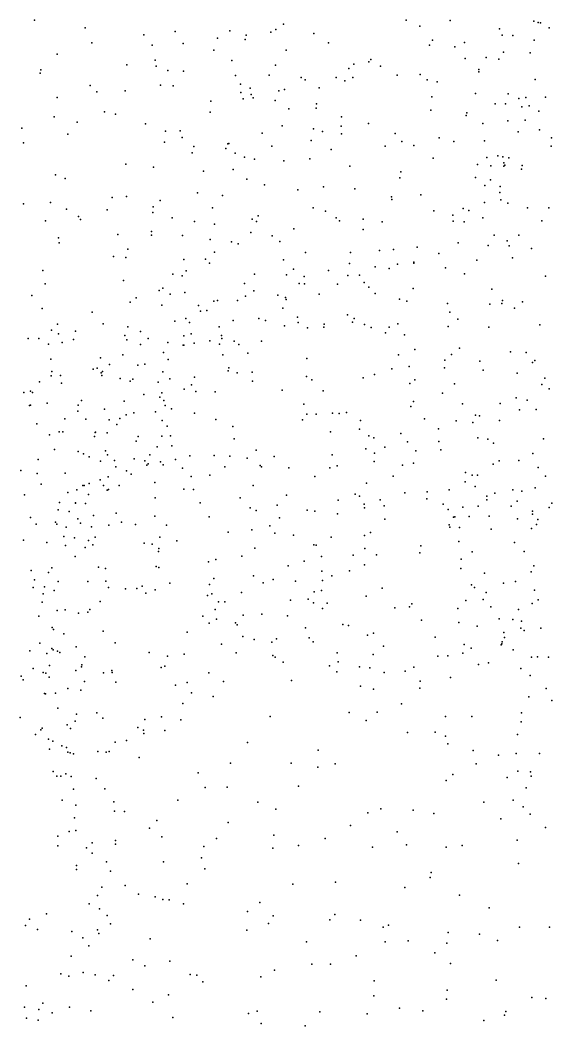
# Model space of a CAD drawing. Header units: metres. Extents: x -25 to 25, y -27.7 to 27.8.
# Drawn here: x -8.985 to -7.572, y -16.073 to -13.401 of the extents above; entities that cross this region are included whole.
import ezdxf

# ---------------------------------------------------------------- set-up
doc = ezdxf.new("R2010")
doc.units = ezdxf.units.M

msp = doc.modelspace()

# ---------------------------------------------------------------- linework, layer by layer
for p in [(-8.9463, -13.4008, 2.6783), (-8.2855, -13.4112, -8.3175), (-7.959, -13.4013, -14.0214), (-7.8423, -13.4022, 3.4818), (-7.6201, -13.4032, -14.8358), (-7.6088, -13.4071, 14.192), (-7.6025, -13.408, -8.977), (-8.8122, -13.4216, 4.0093), (-8.6562, -13.4399, -4.9734), (-8.5727, -13.4314, 15.5421), (-8.4281, -13.4295, 2.4096), (-8.3185, -13.4331, 3.7924), (-8.3053, -13.4259, -8.8674), (-8.2043, -13.4361, 2.0987), (-7.9227, -13.4166, -2.8658), (-7.7115, -13.4236, 1.4446), (-7.5795, -13.4213, -8.2195), (-8.794, -13.4611, 12.386), (-8.5514, -13.4631, 12.6076), (-8.4601, -13.4491, 15.3026), (-8.3869, -13.4524, -9.1772), (-8.3848, -13.4411, 12.9639), (-8.1654, -13.4608, -5.1535), (-7.8891, -13.4538, 14.8588), (-7.8047, -13.4605, -14.1077), (-7.7041, -13.4409, -8.0692), (-7.6756, -13.4413, 14.5784), (-7.6192, -13.4542, 14.3872), (-8.8868, -13.4914, -3.299), (-8.6338, -13.4675, 15.6897), (-8.4707, -13.4809, -5.035), (-8.2785, -13.4807, -8.6703), (-7.8976, -13.4674, 20.6679), (-7.8303, -13.4717, -7.976), (-7.7006, -13.4862, 3.4551), (-7.6298, -13.4873, -5.3613), (-8.7011, -13.5197, -14.1134), (-8.6261, -13.5076, 2.5976), (-8.4225, -13.5079, -8.0143), (-8.3065, -13.5208, -5.1207), (-8.0981, -13.5176, 1.8844), (-8.0584, -13.512, 3.7164), (-8.0531, -13.5052, 20.5235), (-7.8029, -13.5031, 13.778), (-7.7465, -13.4998, -14.3669), (-7.713, -13.5044, -14.6653), (-8.9312, -13.5421, 19.5979), (-8.9301, -13.5332, -14.3513), (-8.6239, -13.5233, 19.8379), (-8.5924, -13.535, -13.9779), (-8.5511, -13.5367, 3.9196), (-8.3237, -13.5471, -9.5479), (-8.1114, -13.5294, -13.9114), (-8.0278, -13.5231, 13.448), (-7.9834, -13.5475, -7.9084), (-7.9218, -13.5455, -13.9498), (-7.7661, -13.538, -5.2773), (-7.766, -13.5319, 20.734), (-8.7986, -13.5741, 19.6833), (-8.6121, -13.5734, 12.4742), (-8.4126, -13.5476, 19.9354), (-8.3992, -13.5707, -7.8314), (-8.2382, -13.5534, 15.0489), (-8.2279, -13.5593, 13.1943), (-8.1456, -13.5529, 20.3882), (-8.1222, -13.5623, 13.3296), (-8.1011, -13.5533, -3.0303), (-7.9035, -13.5597, 13.6509), (-7.8773, -13.5651, -2.905), (-7.6168, -13.5585, -2.7224), (-8.7807, -13.591, 4.0697), (-8.7057, -13.5883, -4.9989), (-8.5782, -13.5753, 15.4654), (-8.3986, -13.5935, -9.2526), (-8.3738, -13.5818, 15.1808), (-8.3714, -13.5988, 12.9909), (-8.2979, -13.5887, -8.3736), (-8.2828, -13.5849, -8.5277), (-8.1908, -13.581, 3.7936), (-7.7752, -13.5958, 14.7623), (-7.6882, -13.5963, -8.069), (-8.8863, -13.6061, 2.7486), (-8.478, -13.6164, 12.7601), (-8.3925, -13.6097, 2.4551), (-8.3657, -13.607, -3.1915), (-8.307, -13.6147, -8.8199), (-8.1977, -13.6228, -5.1719), (-7.8913, -13.6048, -9.8384), (-7.723, -13.6234, 14.0063), (-7.6952, -13.6228, -14.8699), (-7.6603, -13.6088, -9.8426), (-7.6416, -13.6067, 14.1969), (-7.5894, -13.6058, -8.878), (-8.7607, -13.6443, -3.3462), (-8.7316, -13.6506, 12.3365), (-8.4801, -13.645, 15.2928), (-8.2713, -13.6369, 2.3191), (-8.1981, -13.6345, -7.7991), (-7.8936, -13.6398, 1.5372), (-7.798, -13.6472, 13.8564), (-7.6517, -13.6313, -15.0315), (-7.6329, -13.6284, 20.7685), (-7.6072, -13.6429, -8.5614), (-8.8941, -13.6582, 19.4589), (-8.8332, -13.6723, 15.9299), (-8.6517, -13.6762, 2.6899), (-8.1308, -13.6579, 2.0734), (-8.0595, -13.6754, 1.7927), (-7.7998, -13.6545, 3.6004), (-7.756, -13.6757, -14.3684), (-7.6894, -13.6685, 14.5963), (-7.6434, -13.6667, 14.4104), (-8.9801, -13.6878, 19.0726), (-8.8577, -13.7041, -14.1175), (-8.5983, -13.6962, 19.6847), (-8.5599, -13.6953, -3.312), (-8.3416, -13.7014, -9.5184), (-8.289, -13.6821, -9.6969), (-8.2055, -13.6894, -3.1506), (-8.1812, -13.6966, -13.8448), (-8.1321, -13.6828, -9.8802), (-8.1309, -13.7031, 20.3549), (-7.9885, -13.7017, 13.5696), (-7.6618, -13.6973, 3.5218), (-7.6049, -13.692, -8.207), (-8.9755, -13.7267, 18.7948), (-8.6009, -13.725, -13.8742), (-8.5548, -13.713, -5.0963), (-8.4327, -13.7295, 2.5577), (-8.43, -13.7282, -13.8149), (-8.2114, -13.721, 20.1292), (-7.9711, -13.7237, 3.7329), (-7.9387, -13.7342, -9.9091), (-7.872, -13.7136, -2.9548), (-7.8329, -13.7237, -7.9175), (-7.7515, -13.7213, -14.5868), (-7.5736, -13.7134, -5.3599), (-8.5279, -13.7534, 3.9599), (-8.5237, -13.7369, 12.6601), (-8.4386, -13.7418, 12.8618), (-8.4132, -13.7547, -5.165), (-8.3158, -13.7355, 13.0698), (-8.1582, -13.7449, 2.202), (-8.0154, -13.7359, -5.2175), (-7.5737, -13.7355, -15.3107), (-8.7043, -13.7837, 19.493), (-8.389, -13.7649, 15.1964), (-8.3625, -13.7706, -8.9013), (-8.2842, -13.7747, 2.4198), (-8.2154, -13.769, 13.2352), (-7.8879, -13.7676, 14.8781), (-7.7695, -13.7841, 20.6661), (-7.7451, -13.7656, 14.1061), (-7.7345, -13.7875, -14.8575), (-7.7161, -13.7618, -14.2178), (-7.7022, -13.7644, 14.2938), (-7.7002, -13.7797, -14.0478), (-7.697, -13.786, -13.8658), (-7.6865, -13.7669, 1.4248), (-7.6512, -13.7872, -2.8064), (-8.8907, -13.8121, -14.0095), (-8.6306, -13.7917, 12.3945), (-8.4975, -13.8025, 15.3214), (-8.4186, -13.7975, -9.0967), (-8.1089, -13.7889, 3.8311), (-7.9737, -13.8036, 20.4818), (-7.7001, -13.7889, -15.0474), (-7.6527, -13.7969, -8.821), (-8.8653, -13.8213, 12.2267), (-8.3822, -13.823, -7.5895), (-8.3357, -13.8384, -8.4246), (-7.9761, -13.8196, 13.7167), (-7.7747, -13.8193, -9.9297), (-7.7502, -13.84, -5.2917), (-7.7351, -13.8248, -8.0766), (-8.5137, -13.8597, -13.7296), (-8.4476, -13.8669, -9.3007), (-8.2467, -13.8516, 19.7991), (-8.1789, -13.844, -5.2178), (-8.0955, -13.8488, 2.0114), (-7.9206, -13.8649, 13.8944), (-7.7107, -13.8585, -8.3884), (-7.7094, -13.8426, 14.546), (-8.976, -13.8891, 18.5129), (-8.9046, -13.8851, -5.1315), (-8.7405, -13.8722, 4.1588), (-8.7024, -13.869, 2.7851), (-8.613, -13.8797, 4.054), (-7.9982, -13.8701, 14.9437), (-7.9972, -13.8773, 1.622), (-7.7516, -13.8855, 14.7258), (-7.7075, -13.8779, -14.3262), (-7.6889, -13.8867, -15.1744), (-8.8614, -13.9033, 18.8258), (-8.7533, -13.905, 15.8727), (-8.6321, -13.9123, 19.3475), (-8.6315, -13.8966, 15.5949), (-8.4739, -13.8996, 19.5106), (-8.3522, -13.9212, -8.6219), (-8.2064, -13.8991, -7.6567), (-8.1732, -13.908, 19.9815), (-7.8861, -13.9073, 14.0472), (-7.8357, -13.9194, 3.7059), (-7.8078, -13.9009, 1.4648), (-7.7926, -13.907, -13.7894), (-7.6369, -13.8995, 3.5486), (-7.5803, -13.8996, -13.8481), (-8.9173, -13.9342, 4.4354), (-8.83, -13.9223, 4.2835), (-8.8247, -13.9308, -3.4706), (-8.5806, -13.926, 12.4725), (-8.5215, -13.9358, 2.7425), (-8.4684, -13.943, -9.0556), (-8.368, -13.9292, 2.6208), (-8.3568, -13.9356, 12.9943), (-8.1454, -13.9265, 2.2501), (-8.1361, -13.9342, -13.7434), (-8.0737, -13.93, 13.6344), (-8.0235, -13.9364, -3.0916), (-7.8341, -13.9348, 14.8523), (-7.8052, -13.9363, 14.3745), (-7.7557, -13.9264, -8.5997), (-7.5987, -13.9344, -9.0253), (-8.7257, -13.9701, 12.2226), (-8.6359, -13.9627, -13.6774), (-8.6357, -13.9724, -3.4031), (-8.5534, -13.9731, -7.989), (-8.3722, -13.965, -9.5935), (-8.3151, -13.9741, -5.2529), (-8.2574, -13.955, 2.5062), (-8.0734, -13.9574, 3.8932), (-7.7251, -13.9717, 20.5839), (-7.6604, -13.9725, -2.8209), (-8.883, -13.9793, 18.6846), (-8.8811, -13.9929, 2.8935), (-8.4797, -13.9837, 4.0248), (-8.4231, -13.9899, 15.2761), (-8.406, -13.9953, -8.4196), (-8.2953, -13.9891, -9.8624), (-7.8215, -13.9929, -2.9422), (-7.7414, -13.9992, -14.9907), (-7.6914, -13.9868, -8.8927), (-7.6857, -14.0002, -10.008), (-8.6988, -14.0097, 19.1595), (-8.4684, -14.0173, 12.7287), (-8.2268, -14.018, 19.6532), (-8.1075, -14.0184, 14.12), (-8.0305, -14.0126, 1.7269), (-7.9927, -14.0105, 14.4416), (-7.9301, -14.0043, -10.074), (-7.8728, -14.0205, -7.9769), (-7.6262, -14.0073, -5.3557), (-8.7366, -14.0292, -5.2902), (-8.7037, -14.0312, 2.8916), (-8.5502, -14.0366, 15.49), (-8.4927, -14.0363, -9.3534), (-8.4822, -14.0462, 19.4111), (-8.2855, -14.0375, -3.2629), (-8.1102, -14.0474, -5.2791), (-7.9824, -14.0488, -13.7267), (-7.9388, -14.0435, 14.6322), (-7.9386, -14.0462, -5.2933), (-7.7712, -14.0388, -8.7355), (-7.677, -14.0326, -15.2518), (-8.9244, -14.0657, 4.5556), (-8.5796, -14.0755, 19.2819), (-8.5546, -14.0802, 2.8646), (-8.5438, -14.0672, -7.4795), (-8.3624, -14.0757, -9.701), (-8.2775, -14.0776, 14.1816), (-8.2584, -14.0626, -10.1318), (-8.1658, -14.0656, -7.6735), (-8.1143, -14.0795, 2.3564), (-8.0829, -14.0787, -10.1668), (-8.0418, -14.0564, 15.0042), (-8.0045, -14.0608, 20.1863), (-7.855, -14.0587, 1.5938), (-7.8042, -14.075, -8.5699), (-7.5889, -14.0808, -14.3212), (-8.9181, -14.1017, -13.5722), (-8.7106, -14.0923, 15.9369), (-8.3886, -14.1009, -5.3319), (-8.2433, -14.1008, 15.1451), (-8.2306, -14.0822, 14.3383), (-8.2295, -14.1014, 13.7822), (-8.1419, -14.1021, -3.1683), (-8.0707, -14.0979, 3.9609), (-8.9537, -14.1322, -3.8631), (-8.6155, -14.1192, -5.3672), (-8.6054, -14.1127, 12.3628), (-8.5862, -14.1285, 15.71), (-8.5473, -14.1243, -9.1831), (-8.3861, -14.1345, 13.072), (-8.3642, -14.1199, -7.4502), (-8.3003, -14.1318, 13.2714), (-8.1906, -14.1286, 2.5706), (-8.0581, -14.1105, 2.0179), (-8.0414, -14.1275, 14.751), (-7.9403, -14.1135, -3.0108), (-7.7321, -14.116, -2.8521), (-8.6923, -14.1505, -7.7351), (-8.6763, -14.1383, 12.2193), (-8.6088, -14.158, -8.0048), (-8.5108, -14.1586, -8.8021), (-8.4699, -14.1471, -13.5901), (-8.4601, -14.1458, 14.2113), (-8.4077, -14.146, 13.9388), (-8.2803, -14.1381, 14.5296), (-8.2785, -14.1428, 13.4943), (-7.9771, -14.1421, -7.9187), (-7.9571, -14.1472, 1.7484), (-7.8495, -14.1536, 3.8541), (-7.7373, -14.1553, 1.676), (-7.7053, -14.1541, 20.4691), (-7.7037, -14.1461, -14.7656), (-7.6506, -14.1493, 3.6849), (-8.9259, -14.1671, 16.2199), (-8.7931, -14.1768, 4.4523), (-8.5053, -14.1742, -10.9445), (-8.4893, -14.1722, -8.571), (-8.2873, -14.1658, -10.352), (-8.1151, -14.184, -7.7701), (-7.8434, -14.1767, -5.3492), (-7.6715, -14.1658, -5.3714), (-8.8858, -14.2088, 3.0004), (-8.7642, -14.2075, 16.1115), (-8.5741, -14.2007, -9.0085), (-8.5446, -14.1934, 14.049), (-8.5352, -14.2039, -3.3932), (-8.4186, -14.1986, 13.6593), (-8.3509, -14.1931, -10.9), (-8.3326, -14.1989, -3.2866), (-8.2828, -14.2126, -10.6722), (-8.2484, -14.1897, -7.535), (-8.2459, -14.2042, 14.732), (-8.1773, -14.2085, -13.6718), (-8.1016, -14.203, 15.0624), (-8.0973, -14.1933, 2.4613), (-8.07, -14.2098, -5.3449), (-7.9812, -14.2074, -13.6999), (-7.8481, -14.2148, 20.2248), (-7.8223, -14.1951, -8.3025), (-7.6039, -14.2107, -14.5689), (-8.9017, -14.2242, -4.0702), (-8.8833, -14.234, 4.6847), (-8.8377, -14.2268, 18.704), (-8.7067, -14.2384, -5.4942), (-8.6985, -14.2161, -13.4085), (-8.6649, -14.2283, 19.0905), (-8.5497, -14.2393, 14.4334), (-8.5301, -14.2343, 12.8281), (-8.456, -14.2159, 15.5341), (-8.4502, -14.2388, 13.3949), (-8.221, -14.2182, -10.4971), (-8.1782, -14.2169, 19.5289), (-8.0521, -14.2174, 2.2949), (-8.0142, -14.2312, 2.1044), (-8.0044, -14.2166, 19.7518), (-7.9635, -14.2367, 1.877), (-7.7401, -14.2165, -8.9218), (-8.9635, -14.2463, -4.3408), (-8.9354, -14.2465, 12.1187), (-8.9095, -14.262, -5.6075), (-8.8733, -14.257, 18.5524), (-8.8435, -14.2489, -13.339), (-8.7016, -14.2506, -10.8782), (-8.6655, -14.2623, 13.9469), (-8.6446, -14.247, 14.1771), (-8.5925, -14.2573, 13.6837), (-8.5515, -14.2644, -9.4867), (-8.5503, -14.2642, 12.6363), (-8.5228, -14.2595, 13.0307), (-8.4812, -14.253, -7.3112), (-8.455, -14.262, 14.6373), (-8.4487, -14.2469, -11.0913), (-8.4166, -14.2535, 2.9055), (-8.4037, -14.2622, -9.8004), (-8.3436, -14.2542, -10.0604), (-8.7121, -14.2902, -7.66), (-8.6036, -14.2837, 16.0384), (-8.4465, -14.2902, -10.4015), (-8.3802, -14.2852, 19.3793), (-7.98, -14.2898, -7.9735), (-7.9364, -14.2761, -10.3159), (-7.8385, -14.2889, 20.0774), (-7.8176, -14.2727, -8.7382), (-7.6822, -14.2819, -13.6803), (-7.6404, -14.284, 3.8143), (-8.9029, -14.3018, 4.8681), (-8.7717, -14.2978, -11.071), (-8.7473, -14.3156, 13.7378), (-8.6723, -14.3173, 3.06), (-8.6532, -14.3147, -9.1492), (-8.5919, -14.3025, 13.2607), (-8.2234, -14.2996, 14.9458), (-7.9517, -14.3215, -5.3807), (-7.8569, -14.3045, -8.4677), (-7.7636, -14.3065, 1.8233), (-7.6236, -14.3105, -14.7525), (-7.6173, -14.3047, -2.6606), (-8.9027, -14.3458, 13.6623), (-8.9006, -14.3342, 18.4005), (-8.8778, -14.3448, 16.4032), (-8.7911, -14.3281, 14.0688), (-8.7798, -14.3251, 13.5531), (-8.7695, -14.3375, 14.2458), (-8.7674, -14.3449, -3.5418), (-8.7656, -14.3347, 13.3789), (-8.606, -14.3355, -8.783), (-8.4321, -14.3326, -13.4994), (-8.4303, -14.3244, 4.284), (-8.4084, -14.3378, 15.7356), (-8.3687, -14.3361, -7.3782), (-8.2237, -14.348, 19.4492), (-8.0436, -14.3427, -2.9972), (-7.9971, -14.3275, 4.1947), (-7.8574, -14.3242, 19.906), (-7.7546, -14.3311, 4.0323), (-7.6648, -14.339, -14.9897), (-8.9333, -14.3619, 13.4059), (-8.8749, -14.3652, -5.743), (-8.7187, -14.3529, 14.4315), (-8.6927, -14.3598, -7.9874), (-8.6858, -14.3547, 12.1976), (-8.6184, -14.3628, 12.3541), (-8.5876, -14.3538, -8.3527), (-8.5299, -14.3702, -5.5075), (-8.5216, -14.3493, -9.6676), (-8.3673, -14.3601, 14.8769), (-8.2101, -14.3565, -3.1476), (-8.0737, -14.3514, -10.8276), (-7.9498, -14.3666, 2.2056), (-7.9362, -14.3565, -10.4479), (-7.8306, -14.367, -2.8027), (-7.5988, -14.3687, 20.4532), (-7.591, -14.3525, 1.858), (-8.9753, -14.3897, -4.5153), (-8.9575, -14.3864, -10.8508), (-8.9524, -14.3898, -13.2257), (-8.6559, -14.3953, 16.2579), (-8.6133, -14.4022, 12.715), (-8.6082, -14.3906, -8.5511), (-8.5491, -14.3813, -7.2429), (-8.5182, -14.3871, 4.4241), (-8.4663, -14.3885, -10.253), (-8.2884, -14.384, 4.303), (-8.1796, -14.386, 15.3912), (-7.8628, -14.3916, 1.943), (-7.5795, -14.3805, -15.2674), (-8.9599, -14.4248, 5.2196), (-8.9572, -14.4234, -11.1719), (-8.9134, -14.4185, 16.6686), (-8.8307, -14.4234, -4.2438), (-8.8219, -14.4116, -3.8894), (-8.7081, -14.4128, 12.9324), (-8.603, -14.4114, 12.5265), (-8.5993, -14.4251, -3.4026), (-8.2309, -14.4215, -7.568), (-7.9468, -14.4275, -10.6335), (-7.9399, -14.4137, 2.3524), (-7.8098, -14.4201, 4.4), (-7.7095, -14.4192, 4.26), (-7.6673, -14.4044, -5.4399), (-7.6383, -14.4102, -9.0988), (-8.8312, -14.4399, -3.7182), (-8.7603, -14.4341, 4.8406), (-8.703, -14.4497, 18.8281), (-8.6832, -14.4439, -9.4901), (-8.6252, -14.4418, 4.6137), (-8.5827, -14.4332, -10.3699), (-8.5217, -14.4452, 14.8438), (-8.2233, -14.4476, 15.6462), (-8.1984, -14.4474, -13.5846), (-8.1549, -14.4454, 4.4025), (-8.1371, -14.4462, -7.7692), (-8.1181, -14.4429, -11.0477), (-7.7751, -14.4508, -10.4272), (-7.7649, -14.4524, 19.6715), (-7.6584, -14.4361, 20.2453), (-7.6143, -14.4355, 4.1231), (-8.9409, -14.473, 14.3688), (-8.8658, -14.4598, -10.61), (-8.8103, -14.4608, 5.079), (-8.748, -14.4624, -13.1595), (-8.7283, -14.4753, -8.9794), (-8.7196, -14.4595, 3.1242), (-8.6071, -14.4644, 16.4172), (-8.5939, -14.4797, -9.759), (-8.4651, -14.4621, 16.2446), (-8.4199, -14.4807, -13.4272), (-8.2345, -14.4628, 2.89), (-8.0808, -14.4647, -5.4306), (-7.9103, -14.4598, -10.8454), (-7.8261, -14.4654, -8.7699), (-7.7826, -14.4701, -2.6684), (-7.7117, -14.4646, 19.961), (-8.9068, -14.5025, 18.1963), (-8.8814, -14.4949, 12.9396), (-8.8711, -14.4945, 14.5218), (-8.7869, -14.5072, -10.4798), (-8.7859, -14.4967, -5.763), (-8.7843, -14.4952, 16.8327), (-8.7533, -14.4976, -9.1433), (-8.6715, -14.5071, -8.4639), (-8.6085, -14.5058, 16.5735), (-8.5852, -14.5052, 19.0055), (-8.1607, -14.495, 15.8297), (-8.0836, -14.4875, 15.5498), (-8.0589, -14.505, 19.4046), (-7.9737, -14.4987, 4.5421), (-7.8732, -14.4869, -8.3424), (-8.6763, -14.5192, -8.2813), (-8.621, -14.5345, -10.2529), (-8.5818, -14.5319, -9.9104), (-8.4165, -14.5131, 16.3953), (-8.0454, -14.5109, 2.6936), (-8.0158, -14.5353, 15.7754), (-7.9557, -14.5209, -13.6547), (-7.8722, -14.5204, 19.4556), (-7.7689, -14.511, -13.6808), (-7.7425, -14.5137, 4.7863), (-7.7273, -14.5249, -9.009), (-7.5947, -14.5136, -2.353), (-8.8937, -14.5415, -4.4601), (-8.8309, -14.5472, 5.3399), (-8.8168, -14.5532, 12.7848), (-8.8012, -14.5607, -7.5199), (-8.7578, -14.5455, -4.08), (-8.7529, -14.556, 18.5667), (-8.6404, -14.5555, 4.9835), (-8.534, -14.5584, 4.7816), (-8.4698, -14.5575, -3.3075), (-8.4281, -14.5594, 16.7862), (-8.3575, -14.5436, 3.0212), (-8.3101, -14.5603, -5.5148), (-8.1563, -14.5557, 16.182), (-8.0662, -14.5399, -2.8959), (-8.0436, -14.5514, -7.8873), (-7.934, -14.5453, 15.5898), (-7.8668, -14.5427, -8.6289), (-7.623, -14.5524, 20.0735), (-8.9372, -14.5683, -10.5003), (-8.7712, -14.573, -3.923), (-8.7346, -14.5709, -9.6371), (-8.7304, -14.5878, -8.6401), (-8.6819, -14.5668, 12.6428), (-8.6534, -14.5715, 14.8702), (-8.6482, -14.583, 12.4451), (-8.6446, -14.5799, 18.7694), (-8.6122, -14.574, -10.0837), (-8.6051, -14.5822, -5.6831), (-8.5723, -14.5678, 16.9322), (-8.4408, -14.5878, 15.0524), (-8.3813, -14.5648, -7.2461), (-8.3472, -14.5838, 4.6853), (-8.3433, -14.5874, -3.1769), (-8.1429, -14.5846, -11.1614), (-8.0445, -14.5737, 15.3681), (-7.9692, -14.583, 15.9496), (-7.9398, -14.5777, 4.7319), (-7.728, -14.5805, 2.3664), (-7.712, -14.5715, 19.4988), (-7.6596, -14.5709, -5.5271), (-7.6088, -14.5894, 19.9072), (-8.9833, -14.5976, 17.552), (-8.9393, -14.6049, 12.0853), (-8.865, -14.6045, 17.3013), (-8.7507, -14.614, -7.1523), (-8.702, -14.598, 12.1952), (-8.6902, -14.607, -13.0629), (-8.5532, -14.5912, -11.1797), (-8.5307, -14.6129, -13.2726), (-8.4813, -14.6094, 3.1096), (-8.2711, -14.5907, 16.9651), (-8.2017, -14.6133, -7.5998), (-8.1617, -14.5899, 4.6671), (-7.9939, -14.6124, 16.9789), (-7.8021, -14.6026, -2.5349), (-7.7842, -14.6095, 15.7708), (-7.7694, -14.6094, 2.5382), (-7.5888, -14.6124, 19.7496), (-8.9288, -14.6341, 3.1396), (-8.8187, -14.6373, -4.3552), (-8.8144, -14.6375, 14.8124), (-8.8017, -14.6319, -7.696), (-8.7723, -14.6222, 18.3761), (-8.763, -14.6376, -11.216), (-8.7222, -14.6372, -6.993), (-8.6271, -14.6295, 5.2849), (-8.3658, -14.6376, 17.1113), (-8.0648, -14.6308, 16.5886), (-7.8026, -14.6275, -8.8205), (-7.7761, -14.6395, 15.9612), (-7.617, -14.6431, -9.1089), (-8.9732, -14.6617, -6.1953), (-8.8582, -14.6562, -10.2713), (-8.8341, -14.6486, -9.222), (-8.8032, -14.6615, 18.1695), (-8.7535, -14.6498, -9.8852), (-8.7499, -14.6482, -3.4697), (-8.5496, -14.6467, 17.1572), (-8.5245, -14.6477, 5.1534), (-8.2773, -14.6629, 4.8499), (-8.0949, -14.6606, -13.6136), (-8.0837, -14.666, 2.871), (-7.9625, -14.6564, 16.4454), (-7.9033, -14.6538, 16.7056), (-7.8449, -14.6485, 17.0554), (-7.7446, -14.6655, -11.1368), (-7.7236, -14.6575, -10.5832), (-7.676, -14.6483, -2.0545), (-7.6519, -14.6525, -1.8543), (-8.8803, -14.6824, 17.8323), (-8.838, -14.6834, -9.4989), (-8.8376, -14.6838, -9.0265), (-8.8112, -14.6851, -9.7424), (-8.6263, -14.6701, 3.1524), (-8.5066, -14.6834, -7.0168), (-8.3999, -14.6701, 4.9842), (-8.3734, -14.6962, -7.1617), (-8.3017, -14.6891, -7.305), (-8.1401, -14.6765, -2.8645), (-8.0708, -14.6869, 19.2107), (-8.0285, -14.6755, 17.242), (-8.0175, -14.6913, 4.9676), (-7.9042, -14.6723, -8.0622), (-7.8613, -14.6864, 2.7341), (-7.809, -14.6948, -2.357), (-7.7677, -14.692, -13.7063), (-7.7446, -14.6757, 16.136), (-7.6804, -14.6919, 16.5892), (-7.664, -14.679, 17.1138), (-7.5795, -14.6957, -13.7244), (-7.5722, -14.6846, 15.645), (-8.9576, -14.7224, -13.0083), (-8.8837, -14.7016, -10.1173), (-8.8543, -14.706, -6.0985), (-8.79, -14.7168, -3.7921), (-8.73, -14.7106, 17.4615), (-8.6269, -14.7183, 18.5838), (-8.4829, -14.7205, 17.3368), (-8.3581, -14.7035, 19.0286), (-8.2958, -14.7227, 5.2026), (-8.222, -14.7026, 15.2497), (-8.2023, -14.7052, 17.2819), (-8.1413, -14.7122, 5.0577), (-8.0702, -14.6967, -2.7151), (-7.8475, -14.7012, 17.2855), (-7.8333, -14.7211, 19.2266), (-7.8298, -14.7206, -1.8367), (-7.7919, -14.7192, 15.4818), (-7.739, -14.719, -10.8745), (-7.6241, -14.7051, 16.3581), (-7.6235, -14.7135, 19.2993), (-8.9424, -14.7401, 14.8234), (-8.8909, -14.7347, -7.4947), (-8.887, -14.7397, -9.3519), (-8.8629, -14.7481, -7.0068), (-8.8317, -14.7255, -3.6193), (-8.8243, -14.7371, -8.8292), (-8.7956, -14.747, 12.54), (-8.7492, -14.7427, 17.6415), (-8.7158, -14.7343, -8.2478), (-8.6784, -14.7404, 12.354), (-8.5962, -14.7428, -5.7722), (-8.3218, -14.7447, -5.6302), (-8.0163, -14.7263, -11.1899), (-7.8449, -14.7416, -2.1906), (-7.8433, -14.7481, -8.5477), (-7.8177, -14.7489, -1.6244), (-7.6633, -14.7254, 2.6751), (-7.6131, -14.741, -10.4234), (-7.6091, -14.7272, 17.346), (-8.869, -14.7726, -6.3677), (-8.8402, -14.7767, -6.8534), (-8.7854, -14.7745, -12.9218), (-8.6137, -14.7747, -13.1128), (-8.4324, -14.7616, 5.3983), (-8.369, -14.755, 3.0639), (-8.3084, -14.7642, -3.0282), (-8.2589, -14.7692, -11.1636), (-8.159, -14.7743, -7.6433), (-8.0703, -14.7697, -7.7942), (-8.0541, -14.7622, -2.5704), (-7.7333, -14.7529, -10.7074), (-7.6267, -14.7516, -5.6753), (-8.976, -14.7823, 12.6147), (-8.9139, -14.7884, -6.5899), (-8.8647, -14.7964, -4.4443), (-8.8123, -14.8017, -8.679), (-8.8031, -14.7837, 3.1556), (-8.7919, -14.7945, -7.8522), (-8.6556, -14.7901, -6.771), (-8.6339, -14.793, 18.3603), (-8.5687, -14.784, 17.5378), (-8.2043, -14.7951, 2.9971), (-8.1987, -14.7956, 19.0155), (-7.9204, -14.7971, 2.8749), (-7.819, -14.7856, -8.1731), (-7.6714, -14.7889, 5.4029), (-8.8385, -14.826, 12.1509), (-8.6174, -14.8128, -3.3134), (-8.6161, -14.805, 5.4455), (-8.3961, -14.825, -13.3706), (-8.3611, -14.804, 18.867), (-8.1844, -14.8258, -5.6847), (-8.1005, -14.8226, -1.8321), (-8.069, -14.8045, 5.3388), (-8.0383, -14.8213, 17.4586), (-7.9229, -14.8165, 15.439), (-7.7843, -14.8137, -5.7072), (-7.6462, -14.8128, 2.8009), (-8.901, -14.8564, -12.7775), (-8.7763, -14.8543, 15.0441), (-8.6239, -14.8522, -5.9258), (-8.6168, -14.8555, 17.7801), (-8.4846, -14.8404, -6.8722), (-8.4651, -14.8339, -11.174), (-8.2732, -14.8505, -2.8591), (-8.23, -14.8383, 17.4815), (-8.0704, -14.8484, 15.3897), (-7.8135, -14.8327, -11.2382), (-7.6204, -14.8508, -13.7563), (-8.9557, -14.8634, 3.1075), (-8.9094, -14.8684, -9.2394), (-8.7577, -14.8578, -8.0686), (-8.3648, -14.877, 17.5663), (-8.1837, -14.8646, -2.6107), (-8.1568, -14.8771, -13.5857), (-8.1095, -14.864, -1.6373), (-7.8143, -14.8575, 17.5417), (-7.751, -14.87, 19.0213), (-7.627, -14.8668, 15.5613), (-8.9505, -14.9083, -4.7808), (-8.947, -14.8882, 5.506), (-8.9198, -14.9068, -9.0846), (-8.8838, -14.8925, -7.4819), (-8.8051, -14.8924, -3.8827), (-8.7568, -14.8911, -3.3662), (-8.7497, -14.9082, -12.8515), (-8.6611, -14.9051, -6.0793), (-8.5873, -14.8963, 18.0087), (-8.4819, -14.9003, -3.1517), (-8.4705, -14.8841, 18.5602), (-8.3396, -14.8959, -1.8572), (-8.3127, -14.8869, -5.7593), (-8.2531, -14.8918, -7.1852), (-8.1819, -14.8899, -2.0207), (-8.0231, -14.9102, 2.9652), (-7.7857, -14.9007, -8.3873), (-7.7781, -14.9084, -13.7331), (-7.701, -14.8965, -10.5425), (-7.6689, -14.8921, 17.6698), (-8.9236, -14.9254, -4.5642), (-8.894, -14.9162, -3.4414), (-8.705, -14.9117, -6.2892), (-8.675, -14.9106, -6.4795), (-8.6509, -14.9232, -12.9788), (-8.6264, -14.9147, -11.2169), (-8.4871, -14.9293, -6.7103), (-8.4754, -14.925, 17.7587), (-8.3965, -14.9217, -1.6938), (-8.2039, -14.9199, -2.4198), (-8.1841, -14.9158, -2.2197), (-8.0656, -14.9311, -7.7232), (-7.7467, -14.9212, -10.8113), (-7.6186, -14.9151, 18.9409), (-8.9261, -14.9476, -5.0979), (-8.7723, -14.9457, -8.2121), (-8.4578, -14.9461, 5.4737), (-8.4413, -14.9467, -1.9714), (-8.2663, -14.9417, 18.6748), (-8.2201, -14.9388, -7.3451), (-8.2051, -14.9493, -11.1941), (-8.1693, -14.9502, -7.5361), (-7.9898, -14.9621, 5.4656), (-7.9506, -14.96, 18.7475), (-7.9445, -14.9519, -5.8408), (-7.8217, -14.9637, 15.4942), (-7.8006, -14.943, 18.8253), (-7.7547, -14.9402, -5.8886), (-7.734, -14.9598, -8.7747), (-7.6247, -14.9511, -5.9747), (-7.6082, -14.9406, 17.8459), (-8.9349, -14.9841, 12.165), (-8.8867, -14.9692, 12.4494), (-8.8654, -14.9676, -7.3324), (-8.8294, -14.976, 3.1054), (-8.8048, -14.9737, 5.5166), (-8.7993, -14.967, -8.3874), (-8.4998, -14.9847, -5.9839), (-8.4663, -14.9663, -13.2846), (-8.3921, -14.9821, -2.1153), (-8.3427, -14.9794, 18.4842), (-8.2745, -14.9835, 3.0208), (-8.1816, -14.9638, -5.8299), (-7.6607, -14.9669, -1.7762), (-8.8996, -15.0145, -11.4144), (-8.4827, -15.0033, -6.5619), (-8.4633, -14.9925, 18.1112), (-8.4127, -15.0017, -2.9748), (-8.4087, -15.0075, 17.9502), (-8.227, -15.0154, -6.8876), (-8.1276, -15.0061, 17.7158), (-8.1121, -15.0091, 15.3942), (-7.9188, -14.9949, -13.7105), (-7.8197, -15.0009, -11.2849), (-7.7706, -15.0109, -8.0253), (-7.7124, -14.9913, -11.1725), (-7.6759, -14.9934, 18.6628), (-7.655, -15.0166, 5.5985), (-7.6528, -14.9973, 2.9605), (-7.6017, -15.0162, 18.4725), (-8.8959, -15.02, -3.8001), (-8.8684, -15.0316, -7.6405), (-8.7639, -15.0244, 15.1471), (-8.5413, -15.0266, -6.2864), (-8.3935, -15.0388, -2.2809), (-8.217, -15.042, -13.5476), (-8.0617, -15.0349, 18.5705), (-8.0461, -15.0292, -1.6207), (-7.8819, -15.0405, 17.7962), (-7.6995, -15.0277, -8.1939), (-7.6984, -15.0412, -8.631), (-7.6455, -15.0228, -6.1181), (-8.9327, -15.0565, 15.0743), (-8.9007, -15.07, -4.3677), (-8.8364, -15.0659, -8.0381), (-8.7328, -15.0549, -3.2348), (-8.4501, -15.0587, 15.2673), (-8.363, -15.0468, -2.4836), (-8.316, -15.0532, -6.6443), (-8.3036, -15.0448, 18.3456), (-8.2062, -15.0528, 5.5119), (-8.0194, -15.0638, 3.0378), (-7.8055, -15.0599, 18.4705), (-7.7865, -15.0694, -1.7512), (-7.7073, -15.0601, 15.5522), (-7.7052, -15.058, 18.2368), (-7.7045, -15.0524, -10.5629), (-8.9592, -15.0762, -8.7444), (-8.9139, -15.0837, -6.8446), (-8.8971, -15.0742, -8.4674), (-8.8858, -15.0773, -5.3712), (-8.8793, -15.0809, -7.8176), (-8.8131, -15.0926, -7.2498), (-8.642, -15.0806, -12.9277), (-8.5938, -15.0908, -3.0832), (-8.5493, -15.0857, 3.0561), (-8.4105, -15.0814, -6.4106), (-8.3139, -15.0886, -11.2202), (-8.3075, -15.0935, -6.1081), (-8.1428, -15.0818, -6.0065), (-8.0469, -15.0859, 17.8224), (-7.8754, -15.0906, -6.1613), (-7.8485, -15.0894, 5.5776), (-7.8087, -15.0831, 17.9948), (-7.6747, -15.0737, -8.4013), (-7.6262, -15.0929, -10.4195), (-7.6103, -15.0925, -8.8093), (-7.5816, -15.0935, -6.3439), (-8.9506, -15.1235, -9.1654), (-8.9072, -15.1151, -12.4558), (-8.822, -15.119, -5.1606), (-8.8213, -15.1138, -7.4451), (-8.6104, -15.1211, -1.8086), (-8.6008, -15.1175, 5.5334), (-8.2861, -15.1065, 15.3411), (-8.1627, -15.1161, 18.1248), (-8.14, -15.1054, -7.0049), (-8.083, -15.1189, -6.8027), (-8.056, -15.1212, -6.1784), (-7.9392, -15.1197, 18.0694), (-7.767, -15.1126, -6.3793), (-7.7407, -15.1086, -10.7681), (-7.6544, -15.1236, -1.8288), (-8.982, -15.1435, -9.5881), (-8.9234, -15.1342, -4.5233), (-8.9165, -15.1359, -3.9574), (-8.9077, -15.1464, -4.6968), (-8.837, -15.1284, -7.0186), (-8.7637, -15.1345, 3.0217), (-8.7409, -15.1285, -11.3437), (-8.7405, -15.1337, -12.6526), (-8.4838, -15.1346, -2.8438), (-8.1436, -15.1321, -11.2525), (-8.0181, -15.1341, -6.4944), (-7.9616, -15.1303, -1.7019), (-7.8415, -15.1475, -6.5516), (-7.6298, -15.142, -8.0623), (-8.9769, -15.1536, -8.9478), (-8.8583, -15.1762, 5.5884), (-8.8142, -15.1581, -5.0011), (-8.7305, -15.1594, -1.9645), (-8.5723, -15.1679, -13.0776), (-8.5413, -15.161, -2.3272), (-8.4448, -15.1583, -13.2961), (-8.2637, -15.1551, 3.0332), (-8.081, -15.1705, 5.5853), (-7.9233, -15.1761, -7.7329), (-7.9224, -15.1567, -6.7048), (-7.587, -15.1765, -8.5928), (-8.92, -15.1894, -8.1762), (-8.9174, -15.1906, -4.1861), (-8.8911, -15.1892, -11.5131), (-8.8239, -15.1807, -3.1433), (-8.5299, -15.1878, -2.4844), (-8.4719, -15.1982, -11.2609), (-8.0458, -15.1785, -7.5555), (-7.6336, -15.1986, -13.7617), (-8.8849, -15.2289, -12.308), (-8.5525, -15.2165, -2.6788), (-7.9715, -15.2176, -6.9063), (-7.5722, -15.2088, 5.7407), (-8.9849, -15.2537, -6.1229), (-8.8354, -15.245, 15.1878), (-8.7811, -15.2416, -12.4768), (-8.7651, -15.2556, -7.2238), (-8.6092, -15.252, -12.9085), (-8.3205, -15.2508, -1.7522), (-8.1107, -15.2406, 15.4016), (-8.0364, -15.2395, -11.2914), (-7.8544, -15.2513, -1.7934), (-7.7853, -15.2509, -6.7633), (-7.6531, -15.2414, -10.528), (-8.9266, -15.2816, -5.7263), (-8.8596, -15.2729, -5.5351), (-8.8507, -15.2825, -7.6931), (-8.839, -15.2637, -4.8102), (-8.6719, -15.2804, -2.3871), (-8.6535, -15.2587, -12.7506), (-8.5576, -15.2597, 15.2644), (-8.066, -15.2612, -7.2935), (-7.6542, -15.2653, 3.1046), (-8.9442, -15.2991, -3.0254), (-8.9301, -15.2863, -4.407), (-8.9095, -15.3108, -4.5855), (-8.6575, -15.2875, -2.7964), (-8.6566, -15.2963, -2.5444), (-8.6004, -15.2883, -11.3643), (-7.9558, -15.2933, 3.1356), (-7.8824, -15.2925, -7.6176), (-7.8552, -15.3036, -13.6961), (-7.6636, -15.2992, -11.1482), (-8.8978, -15.3167, -2.144), (-8.8741, -15.3287, -6.7845), (-8.8614, -15.333, -2.8894), (-8.7322, -15.3188, -11.4756), (-8.702, -15.3149, -1.8543), (-8.3811, -15.3198, -13.3192), (-7.8482, -15.3235, -11.2992), (-8.9071, -15.3379, -1.893), (-8.8584, -15.3457, -11.6778), (-8.8523, -15.3475, -2.3533), (-8.8434, -15.3505, 2.8898), (-8.7784, -15.3439, -2.6729), (-8.7567, -15.3459, -7.4067), (-8.7483, -15.3439, -5.183), (-8.6689, -15.36, -12.5923), (-8.1927, -15.3404, -13.5108), (-7.7817, -15.3416, -6.9107), (-7.714, -15.3539, 15.5767), (-7.6674, -15.3495, 5.7695), (-7.605, -15.349, -6.8336), (-8.426, -15.3752, -11.3603), (-8.2646, -15.3751, 15.3325), (-8.1939, -15.3857, -1.8152), (-8.1475, -15.3771, -11.317), (-7.7731, -15.3764, 3.1647), (-8.897, -15.3969, -6.069), (-8.8878, -15.4092, -5.8449), (-8.8771, -15.4091, 5.6095), (-8.8633, -15.4035, -11.9406), (-8.8496, -15.4099, -4.7261), (-8.7827, -15.4158, -12.2762), (-8.5117, -15.4003, 5.579), (-7.8354, -15.4053, -7.073), (-7.6912, -15.4132, -7.5995), (-7.6623, -15.3966, -10.9707), (-7.6287, -15.3982, -1.8872), (-7.6274, -15.4098, -10.6634), (-8.8428, -15.444, -5.6878), (-8.7597, -15.4428, -4.932), (-8.4929, -15.4395, -13.0099), (-8.435, -15.4389, 15.2758), (-8.2453, -15.4357, 3.0705), (-7.8531, -15.4211, -7.3934), (-7.6404, -15.4406, -7.0115), (-8.8731, -15.4734, -7.7379), (-8.8365, -15.4864, 15.1852), (-8.7356, -15.4774, -7.2533), (-8.5655, -15.4734, -12.8257), (-8.3538, -15.4784, -1.8707), (-8.3056, -15.4975, -11.3743), (-8.027, -15.4961, -1.8302), (-7.7531, -15.4788, -7.2526), (-7.6748, -15.473, -13.6389), (-7.6485, -15.4909, 3.1562), (-8.84, -15.5199, -6.7341), (-8.7345, -15.5024, -5.1883), (-8.7077, -15.5033, -12.3799), (-8.0609, -15.5068, -11.3188), (-7.9403, -15.5001, 15.4422), (-7.8855, -15.5082, -11.284), (-7.708, -15.5227, -11.2188), (-7.6302, -15.5106, -7.369), (-8.6411, -15.5479, -1.9236), (-8.622, -15.5269, 2.8773), (-8.4319, -15.5323, 2.9686), (-8.1076, -15.5409, 3.1354), (-7.5894, -15.546, -10.7407), (-8.8851, -15.5688, 5.6193), (-8.8542, -15.5561, 2.7601), (-8.8367, -15.554, -6.4178), (-8.6081, -15.5706, -12.688), (-8.4633, -15.5748, -1.9296), (-8.3106, -15.5662, 15.2534), (-8.1742, -15.575, -13.3496), (-7.9831, -15.5571, 5.7403), (-8.8849, -15.5947, -1.8975), (-8.8083, -15.6, -5.8563), (-8.7935, -15.5863, -6.2391), (-8.7318, -15.5806, -11.8354), (-8.7315, -15.5905, -12.2456), (-8.4968, -15.5967, 15.2323), (-8.3133, -15.6009, -13.1725), (-8.2456, -15.5938, -1.8932), (-8.0489, -15.5985, 15.3452), (-7.9588, -15.5917, -13.4812), (-7.853, -15.5983, -1.8663), (-7.8107, -15.5936, -13.5296), (-7.6648, -15.5792, 5.8634), (-8.7932, -15.6144, -7.556), (-8.5028, -15.6266, -12.8659), (-8.835, -15.6467, -4.8006), (-8.835, -15.6571, 15.1292), (-8.755, -15.6369, -5.3752), (-8.6037, -15.6369, -11.6554), (-8.4944, -15.6559, -11.5348), (-7.661, -15.6415, 15.5669), (-8.7448, -15.662, -5.202), (-7.8959, -15.6785, 15.3971), (-7.8931, -15.6653, -11.2812), (-8.7678, -15.7046, -7.1724), (-8.7062, -15.6999, -12.064), (-8.5407, -15.6955, 5.598), (-8.26, -15.6964, 5.6435), (-8.1467, -15.6911, -13.2476), (-7.9625, -15.7051, -13.3557), (-8.7797, -15.7263, -4.9929), (-8.6703, -15.7231, -12.4207), (-8.6258, -15.7302, -2.0334), (-8.6061, -15.7373, -12.6502), (-8.5889, -15.7379, 2.7984), (-7.8178, -15.7258, 5.8995), (-8.8014, -15.7485, -5.6633), (-8.7736, -15.7618, -6.4153), (-8.5505, -15.7485, 15.1528), (-8.3479, -15.7448, -13.014), (-7.7384, -15.759, -11.2201), (-8.9596, -15.7896, -4.6614), (-8.915, -15.7748, -7.6753), (-8.7537, -15.7796, 15.083), (-8.3809, -15.7692, 2.9323), (-8.313, -15.7801, -2.001), (-8.1623, -15.7915, 15.1795), (-8.149, -15.7768, -11.3828), (-8.0809, -15.7919, -1.9051), (-8.9702, -15.8063, -8.5811), (-8.9386, -15.8172, 2.557), (-8.7795, -15.8174, -2.0686), (-8.7445, -15.8021, -6.1169), (-8.3246, -15.801, -11.4708), (-8.0203, -15.8107, 3.1236), (-8.0065, -15.8054, -13.2137), (-7.6578, -15.8105, 3.1195), (-7.5788, -15.8109, 6.0702), (-8.8474, -15.8221, -4.8845), (-8.8181, -15.8393, -5.5031), (-8.7755, -15.8272, -5.8807), (-8.6397, -15.842, -11.9141), (-8.383, -15.8189, 5.628), (-7.8481, -15.8244, 3.1442), (-7.7646, -15.8288, -1.8971), (-8.8026, -15.86, -5.1859), (-8.2243, -15.8492, 5.6891), (-8.0154, -15.8497, 15.1943), (-7.9544, -15.8472, 5.8727), (-7.8513, -15.8534, 15.3389), (-7.7163, -15.8464, -13.2254), (-8.8493, -15.8876, -7.3594), (-8.6851, -15.8972, 15.0077), (-8.0925, -15.8865, -13.0855), (-7.8832, -15.8785, -11.2925), (-8.6534, -15.9138, -12.1936), (-8.5875, -15.9008, 2.7039), (-8.3094, -15.9246, 2.8944), (-8.2099, -15.9093, -11.4419), (-8.1602, -15.9089, 15.0713), (-7.8416, -15.9076, 6.0058), (-8.8764, -15.935, -7.2027), (-8.8558, -15.9409, -6.7071), (-8.8172, -15.9315, -6.55), (-8.7858, -15.9377, 5.6648), (-8.7492, -15.9524, -6.0364), (-8.7366, -15.9387, -6.2314), (-8.5335, -15.9367, -11.7726), (-8.5154, -15.9381, -2.1413), (-8.3451, -15.9425, 15.0146), (-7.72, -15.951, -11.2192), (-8.9692, -15.9669, -8.6237), (-8.6852, -15.9759, -2.1807), (-8.4995, -15.9557, 14.9861), (-8.0443, -15.9533, 3.0276), (-7.8506, -15.9781, 3.0399), (-8.5904, -15.9902, -11.9483), (-8.0453, -15.993, -1.9748), (-7.8524, -16.002, -1.9008), (-7.6255, -15.9975, 6.4196), (-7.588, -16, -1.9956), (-8.9735, -16.0236, -7.4491), (-8.9353, -16.0298, -2.117), (-8.9242, -16.0125, -6.8272), (-8.854, -16.0232, 14.7335), (-8.6325, -16.0097, 14.8826), (-7.9769, -16.0254, 5.9643), (-7.9153, -16.0326, -13.0193), (-8.9681, -16.0525, -7.1268), (-8.9373, -16.0577, -5.2439), (-8.8995, -16.0379, -5.6123), (-8.7968, -16.0332, -5.8784), (-8.5789, -16.0508, -12.4701), (-8.378, -16.0404, 2.7565), (-8.3551, -16.0341, -12.8297), (-8.1891, -16.0355, 5.7822), (-8.0625, -16.0408, -11.4214), (-7.7531, -16.0585, 6.8177), (-7.6977, -16.0445, 2.9684), (-7.6945, -16.0348, -13.0159), (-8.3446, -16.067, -11.6448), (-8.2278, -16.0729, -2.1054)]:
    msp.add_point(p)

doc.saveas('drawing.dxf')
